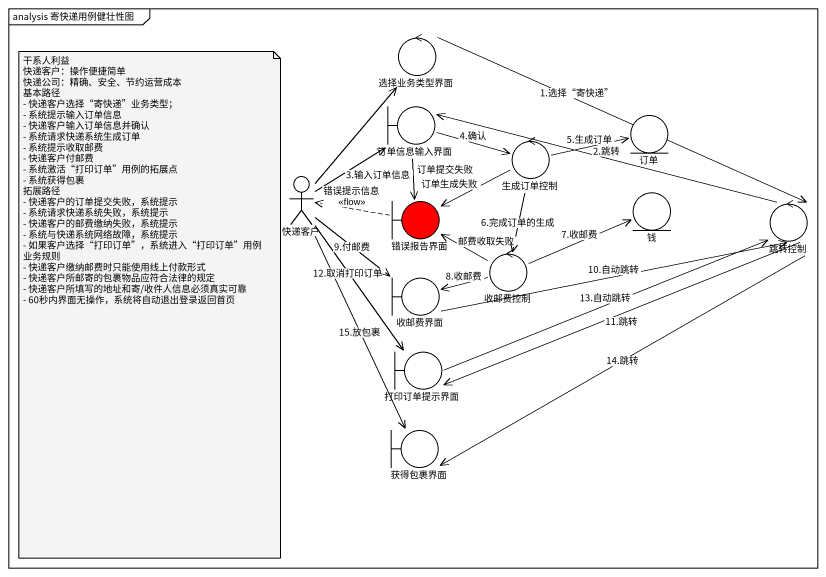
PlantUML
@startuml
mainframe analysis 寄快递用例健壮性图
control 选择业务类型界面
boundary 订单信息输入界面
entity 订单
control 生成订单控制
actor 快递客户
entity 钱
boundary 错误报告界面 #FF0000
control 跳转控制
control 收邮费控制
boundary 收邮费界面
boundary 打印订单提示界面
boundary 获得包裹界面
选择业务类型界面 -right-> 跳转控制 : 1.选择“寄快递”
订单信息输入界面 -right-> 生成订单控制 : 4.确认
订单信息输入界面 --> 错误报告界面 : 订单提交失败
生成订单控制 -right-> 订单 : 5.生成订单
生成订单控制 -left-> 错误报告界面 : 订单生成失败
生成订单控制 --> 收邮费控制 : 6.完成订单的生成
快递客户 -up-> 选择业务类型界面
快递客户 -up-> 订单信息输入界面 : 3.输入订单信息
快递客户 --> 收邮费界面 : 9.付邮费
快递客户 --> 打印订单提示界面 : 12.取消打印订单
快递客户 --> 获得包裹界面 : 15.放包裹
错误报告界面 .left.> 快递客户 : 错误提示信息\n<<flow>>
跳转控制 -left-> 订单信息输入界面 : 2.跳转
跳转控制 -left-> 打印订单提示界面 : 11.跳转
跳转控制 --> 获得包裹界面 : 14.跳转
收邮费控制 -right-> 钱 : 7.收邮费
收邮费控制 -left-> 错误报告界面 : 邮费收取失败
收邮费界面 -right-> 跳转控制 : 10.自动跳转
收邮费界面 <-right- 收邮费控制 : 8.收邮费
打印订单提示界面 -right-> 跳转控制 : 13.自动跳转
note as N1
  干系人利益
  快递客户：操作便捷简单
  快递公司：精确、安全、节约运营成本
  基本路径
  - 快递客户选择“寄快递”业务类型；
  - 系统提示输入订单信息
  - 快递客户输入订单信息并确认
  - 系统请求快递系统生成订单
  - 系统提示收取邮费
  - 快递客户付邮费
  - 系统激活“打印订单”用例的拓展点
  - 系统获得包裹
  拓展路径
  - 快递客户的订单提交失败，系统提示
  - 系统请求快递系统失败，系统提示
  - 快递客户的邮费缴纳失败，系统提示
  - 系统与快递系统网络故障，系统提示
  - 如果客户选择“打印订单”，系统进入“打印订单”用例
  业务规则
  - 快递客户缴纳邮费时只能使用线上付款形式
  - 快递客户所邮寄的包裹物品应符合法律的规定
  - 快递客户所填写的地址和寄/收件人信息必须真实可靠
  - 60秒内界面无操作，系统将自动退出登录返回首页
end note
@enduml
